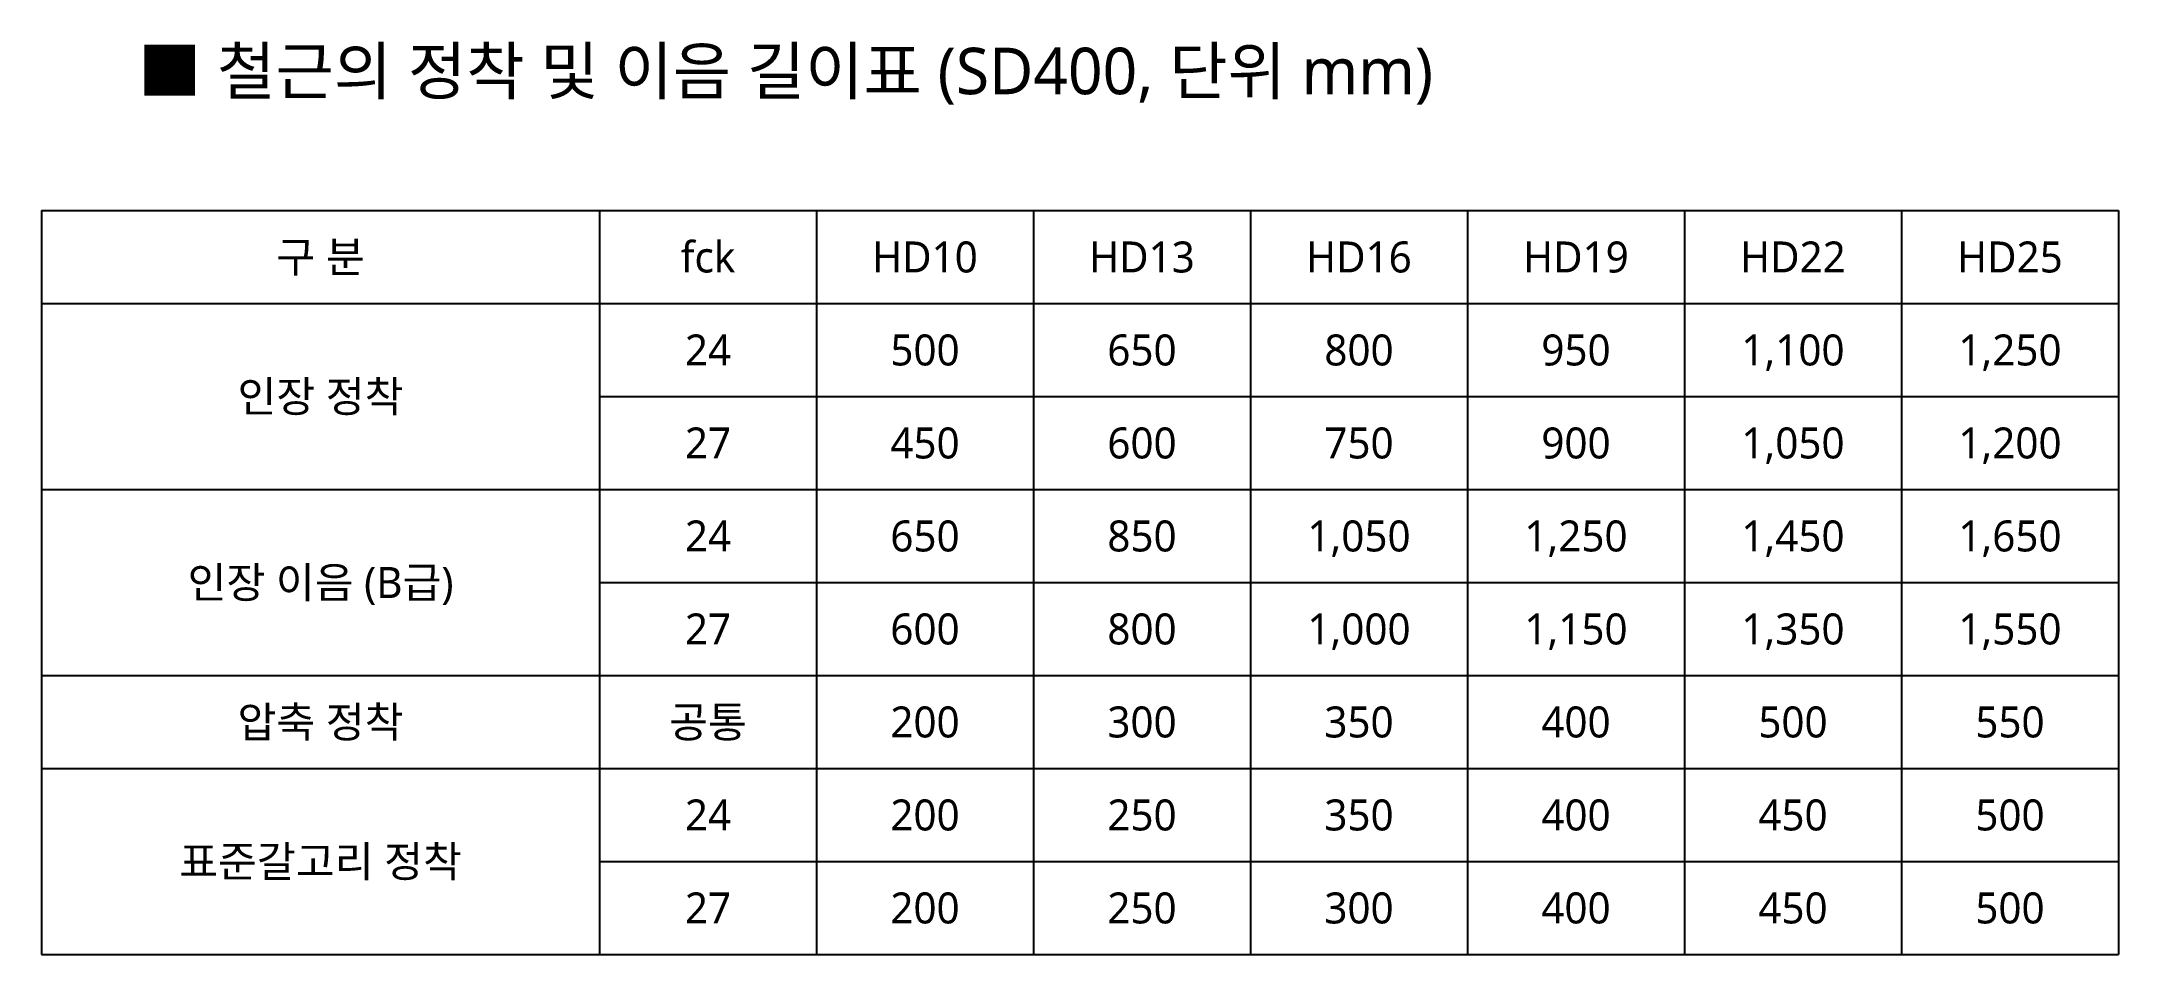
# Model space of a CAD drawing. Header units: millimetres. Extents: x 0 to 6700, y -2400 to 545.
import ezdxf
from ezdxf.enums import TextEntityAlignment as Align

# ---------------------------------------------------------------- set-up
doc = ezdxf.new("R2010")
doc.units = ezdxf.units.MM
doc.layers.add('S-TABLE', color=7, linetype='Continuous')
doc.layers.add('S-TEXT', color=2, linetype='Continuous')
doc.styles.add('KOR', font='malgun.ttf')

msp = doc.modelspace()

# ---------------------------------------------------------------- linework, layer by layer
at = {"layer": 'S-TABLE'}
for p, q in [((0, 0), (6700, 0)), ((0, 0), (0, -2400)), ((1800, 0), (1800, -2400)), ((2500, 0), (2500, -2400)), ((3200, 0), (3200, -2400)), ((3900, 0), (3900, -2400)), ((4600, 0), (4600, -2400)), ((5300, 0), (5300, -2400)), ((6000, 0), (6000, -2400)), ((6700, 0), (6700, -2400)), ((0, -300), (6700, -300)), ((1800, -600), (6700, -600)), ((0, -900), (6700, -900)), ((1800, -1200), (6700, -1200)), ((0, -1500), (6700, -1500)), ((0, -1800), (6700, -1800)), ((1800, -2100), (6700, -2100)), ((0, -2400), (6700, -2400))]:
    msp.add_line(p, q, dxfattribs=at)

# ---------------------------------------------------------------- texts
at = {"layer": 'S-TEXT', "style": 'KOR'}
for s, height, p in [('■ 철근의 정착 및 이음 길이표 (SD400, 단위 mm)', 150, (2400, 450)), ('구 분', 100, (900, -150)), ('fck', 100, (2150, -150)), ('HD10', 100, (2850, -150)), ('HD13', 100, (3550, -150)), ('HD16', 100, (4250, -150)), ('HD19', 100, (4950, -150)), ('HD22', 100, (5650, -150)), ('HD25', 100, (6350, -150)), ('24', 100, (2150, -450)), ('500', 100, (2850, -450)), ('650', 100, (3550, -450)), ('800', 100, (4250, -450)), ('950', 100, (4950, -450)), ('1,100', 100, (5650, -450)), ('1,250', 100, (6350, -450)), ('인장 정착', 100, (900, -600)), ('27', 100, (2150, -750)), ('450', 100, (2850, -750)), ('600', 100, (3550, -750)), ('750', 100, (4250, -750)), ('900', 100, (4950, -750)), ('1,050', 100, (5650, -750)), ('1,200', 100, (6350, -750)), ('24', 100, (2150, -1050)), ('650', 100, (2850, -1050)), ('850', 100, (3550, -1050)), ('1,050', 100, (4250, -1050)), ('1,250', 100, (4950, -1050)), ('1,450', 100, (5650, -1050)), ('1,650', 100, (6350, -1050)), ('인장 이음 (B급)', 100, (900, -1200)), ('27', 100, (2150, -1350)), ('600', 100, (2850, -1350)), ('800', 100, (3550, -1350)), ('1,000', 100, (4250, -1350)), ('1,150', 100, (4950, -1350)), ('1,350', 100, (5650, -1350)), ('1,550', 100, (6350, -1350)), ('압축 정착', 100, (900, -1650)), ('공통', 100, (2150, -1650)), ('200', 100, (2850, -1650)), ('300', 100, (3550, -1650)), ('350', 100, (4250, -1650)), ('400', 100, (4950, -1650)), ('500', 100, (5650, -1650)), ('550', 100, (6350, -1650)), ('24', 100, (2150, -1950)), ('200', 100, (2850, -1950)), ('250', 100, (3550, -1950)), ('350', 100, (4250, -1950)), ('400', 100, (4950, -1950)), ('450', 100, (5650, -1950)), ('500', 100, (6350, -1950)), ('표준갈고리 정착', 100, (900, -2100)), ('27', 100, (2150, -2250)), ('200', 100, (2850, -2250)), ('250', 100, (3550, -2250)), ('300', 100, (4250, -2250)), ('400', 100, (4950, -2250)), ('450', 100, (5650, -2250)), ('500', 100, (6350, -2250))]:
    msp.add_text(s, height=height, dxfattribs=at).set_placement(p, align=Align.MIDDLE_CENTER)

doc.saveas('drawing.dxf')
